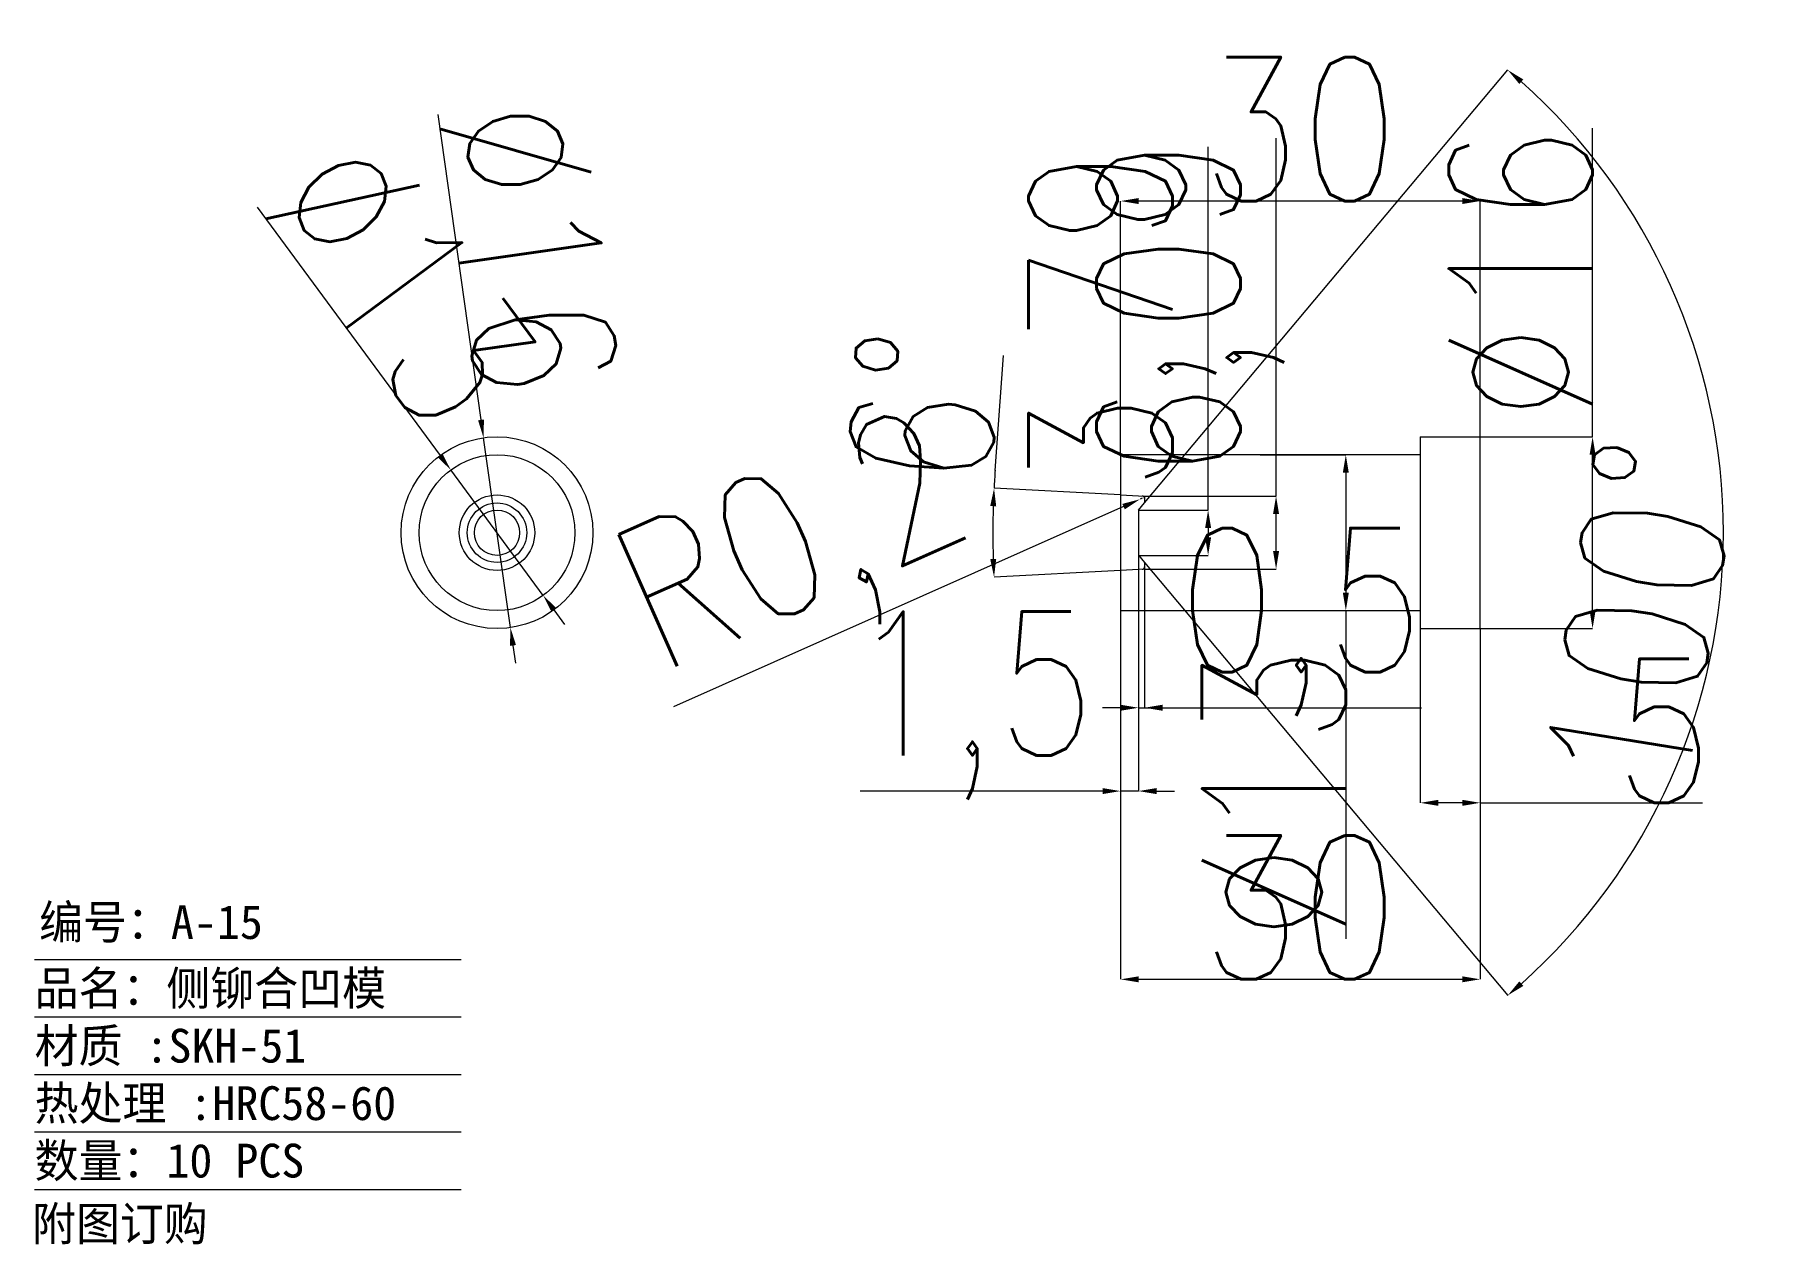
# Model space of a CAD drawing. Header units: millimetres. Extents: x -7521 to -7377, y 64653 to 64754.
import ezdxf

# ---------------------------------------------------------------- set-up
doc = ezdxf.new("R2010")
doc.units = ezdxf.units.MM
for name, color, linetype, lineweight in [('DIE_P', 63, 'Continuous', 20), ('DIM', 4, 'Continuous', 20), ('TEXT', 140, 'Continuous', 20)]:
    doc.layers.add(name, color=color, linetype=linetype, lineweight=lineweight)
doc.styles.add('1', font='txt')
doc.styles.add('TXT', font='txt.shx', dxfattribs={"width": 0.8, "bigfont": 'ctxt.shx'})
doc.dimstyles.new('零件', dxfattribs={"dimscale": 1.5, "dimtxt": 8, "dimasz": 1, "dimexe": 0, "dimexo": 0, "dimgap": 0, "dimtad": 1, "dimtxsty": 'TXT', "dimcen": 0, "dimclrd": 252, "dimclre": 252, "dimclrt": 4, "dimazin": 3, "dimtp": 0.001, "dimtm": 0.001, "dimtfac": 1, "dimtmove": 0, "dimatfit": 3, "dimlwd": 5, "dimlwe": 5})

# ---------------------------------------------------------------- blocks, each defined once
blk = doc.blocks.new('*D1107')
at = {"layer": 'Defpoints', "color": 0}
for p in [(-7400.79, 64720.04), (-7391.41, 64720.04), (-7400.79, 64704.04)]:
    blk.add_point(p, dxfattribs=at)
at = {"layer": 'DIM', "color": 252, "lineweight": 5}
for p, q in [((-7391.41, 64720.04), (-7391.41, 64745.77)), ((-7400.79, 64720.04), (-7391.41, 64720.04)), ((-7391.41, 64705.54), (-7391.41, 64718.54)), ((-7400.79, 64704.04), (-7391.41, 64704.04))]:
    blk.add_line(p, q, dxfattribs=at)
at = {"layer": 'DIM', "color": 252}
for points in [[(-7391.16, 64718.54), (-7391.66, 64718.54), (-7391.41, 64720.04)], [(-7391.66, 64705.54), (-7391.16, 64705.54), (-7391.41, 64704.04)]]:
    blk.add_solid(points, dxfattribs=at)
at = {"layer": 'DIM', "color": 4, "lineweight": 5, "insert": (-7397.41, 64733.66), "char_height": 12, "attachment_point": 5, "rotation": 90, "style": 'TXT'}
blk.add_mtext('%%c16', dxfattribs=at)
blk = doc.blocks.new('*D1108')
at = {"layer": 'Defpoints', "color": 0}
for p in [(-7405.79, 64704.04), (-7400.79, 64704.04), (-7405.79, 64689.51)]:
    blk.add_point(p, dxfattribs=at)
at = {"layer": 'DIM', "color": 252, "lineweight": 5}
for p, q in [((-7405.79, 64704.04), (-7405.79, 64689.51)), ((-7400.79, 64704.04), (-7400.79, 64689.51)), ((-7402.29, 64689.51), (-7404.29, 64689.51)), ((-7400.79, 64689.51), (-7382.25, 64689.51))]:
    blk.add_line(p, q, dxfattribs=at)
at = {"layer": 'DIM', "color": 252}
for points in [[(-7404.29, 64689.76), (-7404.29, 64689.26), (-7405.79, 64689.51)], [(-7402.29, 64689.26), (-7402.29, 64689.76), (-7400.79, 64689.51)]]:
    blk.add_solid(points, dxfattribs=at)
at = {"layer": 'DIM', "color": 4, "lineweight": 5, "insert": (-7385.45, 64695.51), "char_height": 12, "attachment_point": 5, "style": 'TXT'}
blk.add_mtext('5', dxfattribs=at)
blk = doc.blocks.new('*D1109')
at = {"layer": 'Defpoints', "color": 0}
for p in [(-7430.79, 64739.7), (-7400.79, 64720.04), (-7430.79, 64718.54)]:
    blk.add_point(p, dxfattribs=at)
at = {"layer": 'DIM', "color": 252, "lineweight": 5}
for p, q in [((-7430.79, 64718.54), (-7430.79, 64739.7)), ((-7402.29, 64739.7), (-7429.29, 64739.7)), ((-7400.79, 64720.04), (-7400.79, 64739.7))]:
    blk.add_line(p, q, dxfattribs=at)
at = {"layer": 'DIM', "color": 252}
for points in [[(-7429.29, 64739.95), (-7429.29, 64739.45), (-7430.79, 64739.7)], [(-7402.29, 64739.45), (-7402.29, 64739.95), (-7400.79, 64739.7)]]:
    blk.add_solid(points, dxfattribs=at)
at = {"layer": 'DIM', "color": 4, "lineweight": 5, "insert": (-7415.79, 64745.7), "char_height": 12, "attachment_point": 5, "style": 'TXT'}
blk.add_mtext('30', dxfattribs=at)
blk = doc.blocks.new('*D1110')
at = {"layer": 'Defpoints', "color": 0}
for p in [(-7419.14, 64718.54), (-7419.14, 64705.54), (-7412, 64705.54)]:
    blk.add_point(p, dxfattribs=at)
at = {"layer": 'DIM', "color": 252, "lineweight": 5}
for p, q in [((-7419.14, 64718.54), (-7412, 64718.54)), ((-7412, 64717.04), (-7412, 64707.04)), ((-7419.14, 64705.54), (-7412, 64705.54)), ((-7412, 64705.54), (-7412, 64678.18))]:
    blk.add_line(p, q, dxfattribs=at)
at = {"layer": 'DIM', "color": 252}
for points in [[(-7411.75, 64717.04), (-7412.25, 64717.04), (-7412, 64718.54)], [(-7412.25, 64707.04), (-7411.75, 64707.04), (-7412, 64705.54)]]:
    blk.add_solid(points, dxfattribs=at)
at = {"layer": 'DIM', "color": 4, "lineweight": 5, "insert": (-7418, 64690.29), "char_height": 12, "attachment_point": 5, "rotation": 90, "style": 'TXT'}
blk.add_mtext('%%c13', dxfattribs=at)
blk = doc.blocks.new('*D1111')
at = {"layer": 'Defpoints', "color": 0}
for p in [(-7430.79, 64705.54), (-7400.79, 64704.04), (-7400.79, 64674.79)]:
    blk.add_point(p, dxfattribs=at)
at = {"layer": 'DIM', "color": 252, "lineweight": 5}
for p, q in [((-7430.79, 64705.54), (-7430.79, 64674.79)), ((-7400.79, 64704.04), (-7400.79, 64674.79)), ((-7429.29, 64674.79), (-7402.29, 64674.79))]:
    blk.add_line(p, q, dxfattribs=at)
at = {"layer": 'DIM', "color": 252}
for points in [[(-7429.29, 64675.04), (-7429.29, 64674.54), (-7430.79, 64674.79)], [(-7402.29, 64674.54), (-7402.29, 64675.04), (-7400.79, 64674.79)]]:
    blk.add_solid(points, dxfattribs=at)
at = {"layer": 'DIM', "color": 4, "lineweight": 5, "insert": (-7415.79, 64680.79), "char_height": 12, "attachment_point": 5, "style": 'TXT'}
blk.add_mtext('30', dxfattribs=at)
blk = doc.blocks.new('*D1112')
at = {"layer": 'Defpoints', "color": 0}
for p in [(-7429.29, 64711.39), (-7428.79, 64709), (-7428.79, 64697.44)]:
    blk.add_point(p, dxfattribs=at)
at = {"layer": 'DIM', "color": 252, "lineweight": 5}
for p, q in [((-7429.29, 64711.39), (-7429.29, 64697.44)), ((-7428.79, 64709), (-7428.79, 64697.44)), ((-7430.79, 64697.44), (-7432.29, 64697.44)), ((-7429.29, 64697.44), (-7428.79, 64697.44)), ((-7428.79, 64697.44), (-7405.68, 64697.44)), ((-7427.29, 64697.44), (-7425.79, 64697.44))]:
    blk.add_line(p, q, dxfattribs=at)
at = {"layer": 'DIM', "color": 252}
for points in [[(-7430.79, 64697.19), (-7430.79, 64697.69), (-7429.29, 64697.44)], [(-7427.29, 64697.69), (-7427.29, 64697.19), (-7428.79, 64697.44)]]:
    blk.add_solid(points, dxfattribs=at)
at = {"layer": 'DIM', "color": 4, "lineweight": 5, "insert": (-7415.73, 64704.59), "char_height": 12, "attachment_point": 5, "style": 'TXT'}
blk.add_mtext('0,5', dxfattribs=at)
blk = doc.blocks.new('*D1113')
at = {"layer": 'Defpoints', "color": 0}
for p in [(-7486.68, 64717.27), (-7478.97, 64706.81)]:
    blk.add_point(p, dxfattribs=at)
at = {"layer": 'DIM', "color": 252, "lineweight": 5}
for p, q in [((-7502.84, 64739.19), (-7487.57, 64718.48)), ((-7478.97, 64706.81), (-7486.68, 64717.27)), ((-7478.08, 64705.6), (-7477.19, 64704.39))]:
    blk.add_line(p, q, dxfattribs=at)
at = {"layer": 'DIM', "color": 252}
for points in [[(-7487.77, 64718.33), (-7487.37, 64718.63), (-7486.68, 64717.27)], [(-7477.87, 64705.75), (-7478.28, 64705.45), (-7478.97, 64706.81)]]:
    blk.add_solid(points, dxfattribs=at)
at = {"layer": 'DIM', "color": 4, "lineweight": 5, "insert": (-7490.82, 64733), "char_height": 12, "attachment_point": 5, "rotation": 306.4023, "style": 'TXT'}
blk.add_mtext('%%c13', dxfattribs=at)
blk = doc.blocks.new('*D1114')
at = {"layer": 'Defpoints', "color": 0}
for p in [(-7483.95, 64719.96), (-7481.7, 64704.12)]:
    blk.add_point(p, dxfattribs=at)
at = {"layer": 'DIM', "color": 252, "lineweight": 5}
for p, q in [((-7487.77, 64746.92), (-7484.16, 64721.45)), ((-7481.7, 64704.12), (-7483.95, 64719.96)), ((-7481.49, 64702.63), (-7481.28, 64701.15))]:
    blk.add_line(p, q, dxfattribs=at)
at = {"layer": 'DIM', "color": 252}
for points in [[(-7484.4, 64721.41), (-7483.91, 64721.48), (-7483.95, 64719.96)], [(-7481.24, 64702.67), (-7481.74, 64702.6), (-7481.7, 64704.12)]]:
    blk.add_solid(points, dxfattribs=at)
at = {"layer": 'DIM', "color": 4, "lineweight": 5, "insert": (-7480.13, 64735.77), "char_height": 12, "attachment_point": 5, "rotation": 278.0658, "style": 'TXT'}
blk.add_mtext('%%c16', dxfattribs=at)
blk = doc.blocks.new('*D1115')
at = {"layer": 'Defpoints', "color": 0}
for p in [(-7429.29, 64713.93), (-7429.29, 64710.14), (-7423.49, 64710.14)]:
    blk.add_point(p, dxfattribs=at)
at = {"layer": 'DIM', "color": 252, "lineweight": 5}
for p, q in [((-7423.49, 64713.93), (-7423.49, 64744.23)), ((-7429.29, 64713.93), (-7423.49, 64713.93)), ((-7423.49, 64712.43), (-7423.49, 64711.64)), ((-7429.29, 64710.14), (-7423.49, 64710.14))]:
    blk.add_line(p, q, dxfattribs=at)
at = {"layer": 'DIM', "color": 252}
for points in [[(-7423.24, 64712.43), (-7423.74, 64712.43), (-7423.49, 64713.93)], [(-7423.74, 64711.64), (-7423.24, 64711.64), (-7423.49, 64710.14)]]:
    blk.add_solid(points, dxfattribs=at)
at = {"layer": 'DIM', "color": 4, "lineweight": 5, "insert": (-7430.64, 64729.83), "char_height": 12, "attachment_point": 5, "rotation": 90, "style": 'TXT'}
blk.add_mtext('3,79', dxfattribs=at)
blk = doc.blocks.new('*D1116')
at = {"layer": 'Defpoints', "color": 0}
for p in [(-7429.29, 64710.16), (-7430.79, 64705.54), (-7430.79, 64690.49)]:
    blk.add_point(p, dxfattribs=at)
at = {"layer": 'DIM', "color": 252, "lineweight": 5}
for p, q in [((-7429.29, 64710.16), (-7429.29, 64690.49)), ((-7430.79, 64705.54), (-7430.79, 64690.49)), ((-7432.29, 64690.49), (-7452.53, 64690.49)), ((-7429.29, 64690.49), (-7430.79, 64690.49)), ((-7427.79, 64690.49), (-7426.29, 64690.49))]:
    blk.add_line(p, q, dxfattribs=at)
at = {"layer": 'DIM', "color": 252}
for points in [[(-7432.29, 64690.24), (-7432.29, 64690.74), (-7430.79, 64690.49)], [(-7427.79, 64690.74), (-7427.79, 64690.24), (-7429.29, 64690.49)]]:
    blk.add_solid(points, dxfattribs=at)
at = {"layer": 'DIM', "color": 4, "lineweight": 5, "insert": (-7443.16, 64697.63), "char_height": 12, "attachment_point": 5, "style": 'TXT'}
blk.add_mtext('1,5', dxfattribs=at)
blk = doc.blocks.new('*D1117')
at = {"layer": 'Defpoints', "color": 0}
for p in [(-7428.79, 64715.09), (-7417.82, 64715.09), (-7428.79, 64709)]:
    blk.add_point(p, dxfattribs=at)
at = {"layer": 'DIM', "color": 252, "lineweight": 5}
for p, q in [((-7417.82, 64715.09), (-7417.82, 64744.93)), ((-7428.79, 64715.09), (-7417.82, 64715.09)), ((-7417.82, 64710.5), (-7417.82, 64713.59)), ((-7428.79, 64709), (-7417.82, 64709))]:
    blk.add_line(p, q, dxfattribs=at)
at = {"layer": 'DIM', "color": 252}
for points in [[(-7417.57, 64713.59), (-7418.07, 64713.59), (-7417.82, 64715.09)], [(-7418.07, 64710.5), (-7417.57, 64710.5), (-7417.82, 64709)]]:
    blk.add_solid(points, dxfattribs=at)
at = {"layer": 'DIM', "color": 4, "lineweight": 5, "insert": (-7424.96, 64730.76), "char_height": 12, "attachment_point": 5, "rotation": 90, "style": 'TXT'}
blk.add_mtext('6,09', dxfattribs=at)
blk = doc.blocks.new('*D1118')
at = {"layer": 'Defpoints', "color": 0}
for p in [(-7428.99, 64714.91), (-7429.17, 64714.83)]:
    blk.add_point(p, dxfattribs=at)
at = {"layer": 'DIM', "color": 252, "lineweight": 5}
for p, q in [((-7428.99, 64714.91), (-7429.17, 64714.83)), ((-7430.55, 64714.22), (-7468.11, 64697.52))]:
    blk.add_line(p, q, dxfattribs=at)
at = {"layer": 'DIM', "color": 252}
blk.add_solid([(-7430.44, 64713.99), (-7430.65, 64714.44), (-7429.17, 64714.83)], dxfattribs=at)
at = {"layer": 'DIM', "color": 4, "lineweight": 5, "insert": (-7457.64, 64709.99), "char_height": 12, "attachment_point": 5, "rotation": 23.9606, "style": 'TXT'}
blk.add_mtext('R0,2', dxfattribs=at)
blk = doc.blocks.new('*D1119')
at = {"layer": 'Defpoints', "color": 0}
for p in [(-7430.79, 64715.19), (-7428.79, 64715.09), (-7441.44, 64710.81), (-7430.79, 64708.89), (-7428.79, 64709)]:
    blk.add_point(p, dxfattribs=at)
at = {"layer": 'DIM', "color": 252, "lineweight": 5}
for p, q in [((-7441.26, 64717.24), (-7440.55, 64726.82)), ((-7430.79, 64715.19), (-7441.35, 64715.74)), ((-7430.79, 64708.89), (-7441.35, 64708.34))]:
    blk.add_line(p, q, dxfattribs=at)
for start, end in [(175.7855, 177), (178.2145, 181.7855)]:
    blk.add_arc((-7370.68, 64712.04), 70.77, start, end, dxfattribs=at)
at = {"layer": 'DIM', "color": 252}
for points in [[(-7441.17, 64714.24), (-7441.67, 64714.26), (-7441.35, 64715.74)], [(-7441.67, 64709.83), (-7441.17, 64709.85), (-7441.35, 64708.34)]]:
    blk.add_solid(points, dxfattribs=at)
at = {"layer": 'DIM', "color": 4, "lineweight": 5, "insert": (-7447.18, 64722.49), "char_height": 12, "attachment_point": 5, "rotation": 85.7855, "style": 'TXT'}
blk.add_mtext('6%%d', dxfattribs=at)
blk = doc.blocks.new('*D1120')
at = {"layer": 'Defpoints', "color": 0}
for p in [(-7382.61, 64726.49), (-7429.29, 64713.93), (-7428.79, 64714.52), (-7429.29, 64710.16), (-7428.79, 64709.56)]:
    blk.add_point(p, dxfattribs=at)
at = {"layer": 'DIM', "color": 252, "lineweight": 5}
for p, q in [((-7428.79, 64714.52), (-7398.49, 64750.63)), ((-7428.79, 64709.56), (-7398.49, 64673.45))]:
    blk.add_line(p, q, dxfattribs=at)
blk.add_arc((-7430.87, 64712.04), 50.38, 311.706, 48.294, dxfattribs=at)
at = {"layer": 'DIM', "color": 252}
for points in [[(-7397.19, 64749.84), (-7397.52, 64749.46), (-7398.49, 64750.63)], [(-7397.52, 64674.62), (-7397.19, 64674.24), (-7398.49, 64673.45)]]:
    blk.add_solid(points, dxfattribs=at)
at = {"layer": 'DIM', "color": 4, "lineweight": 5, "insert": (-7387.35, 64704.99), "char_height": 12, "attachment_point": 5, "rotation": 80.8049, "style": 'TXT'}
blk.add_mtext('100%%d', dxfattribs=at)

msp = doc.modelspace()

# ---------------------------------------------------------------- linework, layer by layer
at = {"layer": 'DIE_P', "color": 3, "lineweight": 5}
for q in [(-7405.792, 64705.541), (-7400.792, 64720.041)]:
    msp.add_line((-7405.792, 64720.041), q, dxfattribs=at)
at = {"layer": 'DIE_P', "color": 6, "lineweight": 5}
for p, q in [((-7430.792, 64715.191), (-7428.792, 64715.086)), ((-7428.792, 64715.086), (-7428.792, 64714.522)), ((-7429.292, 64713.926), (-7428.792, 64714.522)), ((-7429.292, 64713.926), (-7429.292, 64710.156)), ((-7429.292, 64710.156), (-7428.792, 64709.56)), ((-7428.792, 64709.56), (-7428.792, 64708.995)), ((-7428.792, 64708.995), (-7430.792, 64708.891))]:
    msp.add_line(p, q, dxfattribs=at)
at = {"layer": 'DIE_P', "color": 3, "lineweight": 5}
msp.add_lwpolyline([(-7405.792, 64718.541), (-7430.792, 64718.541), (-7430.792, 64705.541), (-7405.792, 64705.541), (-7405.792, 64704.041), (-7400.792, 64704.041), (-7400.792, 64720.041)], dxfattribs=at)
for radius in [8, 6.5]:
    msp.add_circle((-7482.823, 64712.041), radius, dxfattribs=at)
at = {"layer": 'DIE_P', "color": 6, "lineweight": 5}
for radius in [3.15, 2.481, 1.891]:
    msp.add_circle((-7482.823, 64712.041), radius, dxfattribs=at)
for centre, start, end in [((-7428.992, 64714.896), 0, 87), ((-7428.992, 64709.185), 273, 360)]:
    msp.add_arc(centre, 0.2, start, end, dxfattribs=at)
at = {"layer": 'TEXT', "color": 4, "lineweight": 5}
for p, q in [((-7521.402, 64676.443), (-7485.825, 64676.443)), ((-7521.402, 64671.651), (-7485.825, 64671.651)), ((-7521.402, 64666.858), (-7485.825, 64666.858)), ((-7521.402, 64662.066), (-7485.825, 64662.066)), ((-7521.402, 64657.274), (-7485.825, 64657.274))]:
    msp.add_line(p, q, dxfattribs=at)

# ---------------------------------------------------------------- texts
at = {"layer": 'TEXT', "color": 3, "lineweight": 5, "style": '1'}
for s, p in [('编号：A-15', (-7521.027, 64678.155)), ('品名：侧铆合凹模', (-7521.402, 64672.637)), ('材质 :SKH-51', (-7521.402, 64667.845)), ('热处理 :HRC58-60', (-7521.402, 64663.053)), ('数量：10 PCS', (-7521.402, 64658.261)), ('附图订购', (-7521.616, 64652.999))]:
    msp.add_text(s, height=2.8189, dxfattribs=at).set_placement(p)

# ---------------------------------------------------------------- dimensions: what is measured, and where the dimension line sits
at = {"layer": 'DIM', "lineweight": 5}
for base, p1, p2, picture, middle in [((-7430.792, 64739.703), (-7400.792, 64720.041), (-7430.792, 64718.541), '*D1109', (-7415.792, 64745.703)), ((-7430.792, 64690.486), (-7429.292, 64710.156), (-7430.792, 64705.541), '*D1116', (-7443.163, 64697.629)), ((-7400.792, 64674.794), (-7430.792, 64705.541), (-7400.792, 64704.041), '*D1111', (-7415.792, 64680.794))]:
    dim = msp.add_linear_dim(base=base, p1=p1, p2=p2, dimstyle='零件', dxfattribs=at)
    dim.commit()
    dim.dimension.update_dxf_attribs({"geometry": picture, "text_midpoint": middle})
for p1, p2, picture, middle in [((-7481.701, 64704.12), (-7483.946, 64719.962), '*D1114', (-7480.126, 64735.768)), ((-7478.966, 64706.809), (-7486.681, 64717.273), '*D1113', (-7490.821, 64732.998))]:
    dim = msp.add_diameter_dim_2p(p1=p1, p2=p2, dimstyle='零件', dxfattribs=at)
    dim.commit()
    dim.dimension.update_dxf_attribs({"geometry": picture, "text_midpoint": middle})
dim = msp.add_angular_dim_2l(base=(-7382.6095, 64726.4901), line1=((-7429.2916, 64710.1559), (-7428.7916, 64709.56)), line2=((-7429.2916, 64713.9259), (-7428.7916, 64714.5218)), dimstyle='零件', dxfattribs=at)
dim.commit()
dim.dimension.update_dxf_attribs({"geometry": '*D1120', "text_midpoint": (-7381.1404, 64703.9903), "dimtype": 162})
dim = msp.add_linear_dim(base=(-7391.409, 64720.041), p1=(-7400.792, 64704.041), p2=(-7400.792, 64720.041), angle=270, text='%%c<>', dimstyle='零件', dxfattribs=at)
dim.commit()
dim.dimension.update_dxf_attribs({"geometry": '*D1107', "text_midpoint": (-7397.409, 64733.655)})
for base, p1, p2, picture, middle in [((-7423.492680107, 64710.140898476), (-7429.291581273, 64713.925898476), (-7429.291581273, 64710.140898476), '*D1115', (-7423.492680107, 64729.825898476)), ((-7417.822, 64715.086), (-7428.793, 64708.995), (-7428.792, 64715.086), '*D1117', (-7417.822, 64730.758))]:
    dim = msp.add_linear_dim(base=base, p1=p1, p2=p2, angle=90, dimstyle='零件', dxfattribs=at)
    dim.commit()
    dim.dimension.update_dxf_attribs({"geometry": picture, "text_midpoint": middle, "dimtype": 160})
dim = msp.add_angular_dim_2l(base=(-7441.441, 64710.8057), line1=((-7428.7916, 64708.9954), (-7430.7916, 64708.8906)), line2=((-7430.7916, 64715.1909), (-7428.7916, 64715.0861)), dimstyle='零件', dxfattribs=at)
dim.commit()
dim.dimension.update_dxf_attribs({"geometry": '*D1119', "text_midpoint": (-7447.1764, 64722.4905)})
dim = msp.add_radius_dim(center=(-7428.992, 64714.907), mpoint=(-7429.174, 64714.826), dimstyle='零件', dxfattribs=at)
dim.commit()
dim.dimension.update_dxf_attribs({"geometry": '*D1118', "text_midpoint": (-7454.738, 64703.465), "dimtype": 164})
dim = msp.add_linear_dim(base=(-7411.999, 64705.541), p1=(-7419.142, 64718.541), p2=(-7419.142, 64705.541), angle=270, text='%%c<>', dimstyle='零件', dxfattribs=at)
dim.commit()
dim.dimension.update_dxf_attribs({"geometry": '*D1110', "text_midpoint": (-7411.999, 64690.291), "dimtype": 160})
for base, p1, p2, picture, middle in [((-7428.792, 64697.444), (-7429.292, 64711.39), (-7428.792, 64708.995), '*D1112', (-7415.734, 64697.444)), ((-7405.792, 64689.511), (-7400.792, 64704.041), (-7405.792, 64704.041), '*D1108', (-7385.454, 64689.511))]:
    dim = msp.add_linear_dim(base=base, p1=p1, p2=p2, dimstyle='零件', dxfattribs=at)
    dim.commit()
    dim.dimension.update_dxf_attribs({"geometry": picture, "text_midpoint": middle, "dimtype": 160})

doc.saveas('drawing.dxf')
